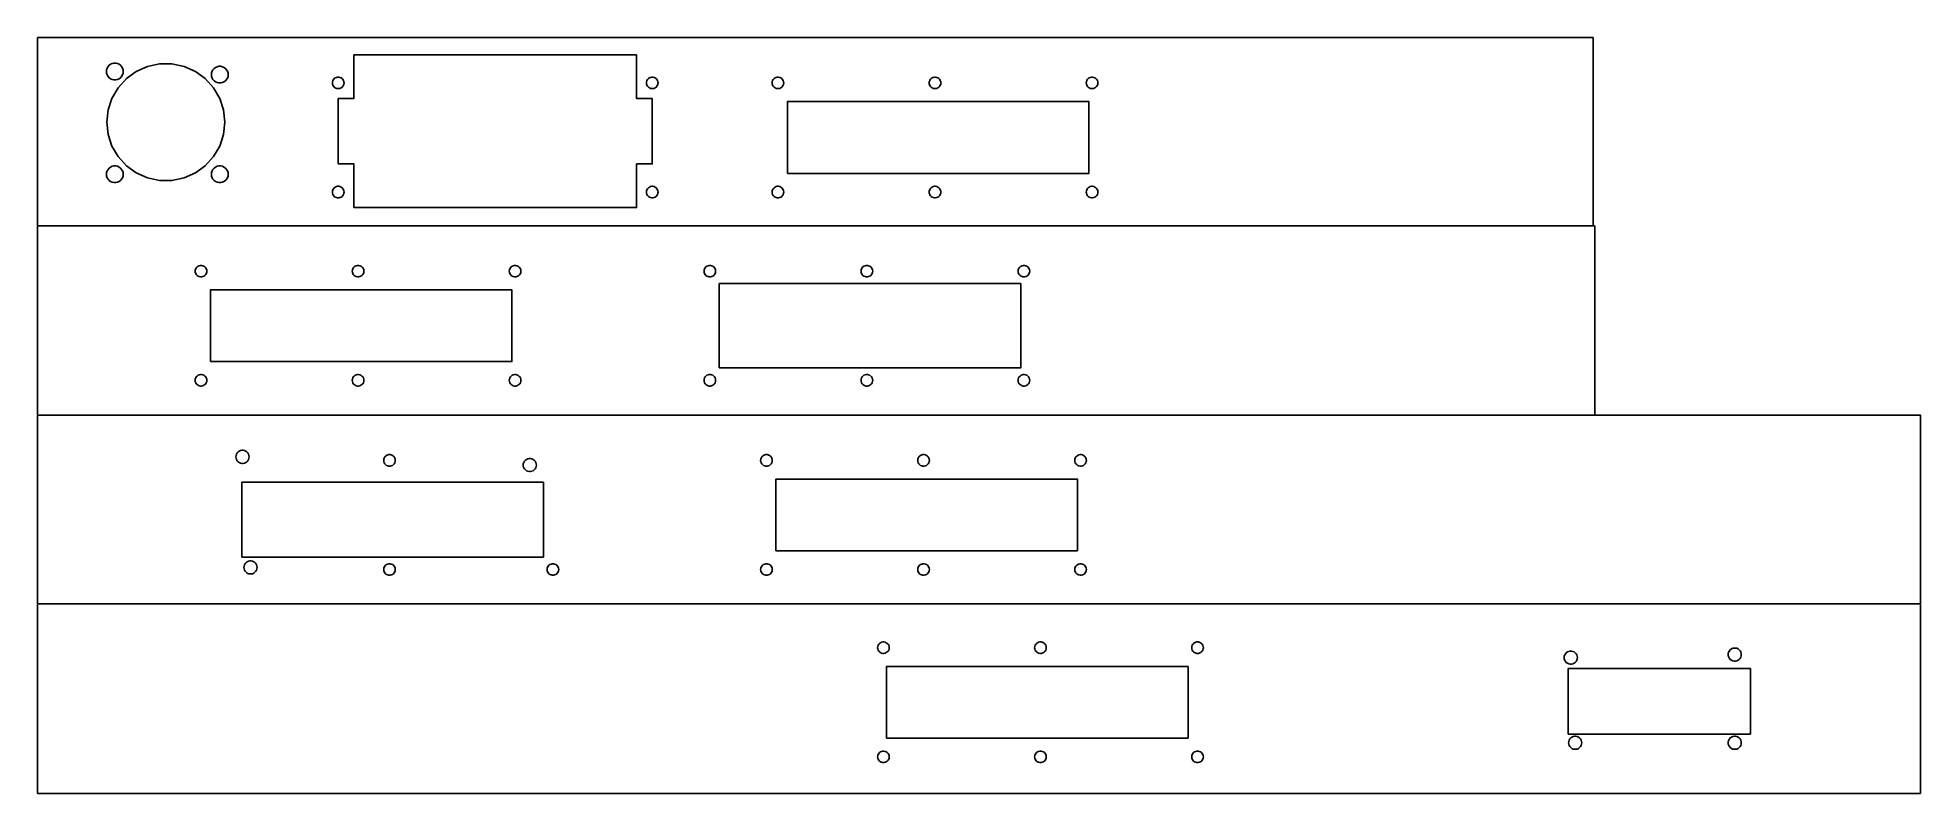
# Model space of a CAD drawing. Extents: x 0 to 599, y 0 to 240.
import ezdxf

# ---------------------------------------------------------------- set-up
doc = ezdxf.new("R2010")
doc.units = 0
doc.layers.add('Layer_1', color=7, linetype='CONTINUOUS')

msp = doc.modelspace()

# ---------------------------------------------------------------- linework, layer by layer
at = {"layer": 'Layer_1', "color": 5}
for points in [[(494.835709, 180.44488), (494.835709, 240.457155), (0.132292, 240.457155), (0.132292, 180.44488)], [(495.375935, 120.573431), (495.375935, 180.585738), (0.132292, 180.585738), (0.132292, 120.573431)], [(0.132292, 60.144619), (0.132292, 0.132288), (598.935493, 0.132288), (598.935493, 60.144619)]]:
    msp.add_lwpolyline(points, dxfattribs=at)
for points in [[(100.719501, 186.395525), (100.719501, 200.280388), (95.724551, 200.280388), (95.724551, 221.10765), (100.719501, 221.10765), (100.719501, 234.992509), (190.629043, 234.992509), (190.629043, 221.10765), (195.62414, 221.10765), (195.62414, 200.280388), (190.629043, 200.280388), (190.629043, 186.395525)], [(24.395892, 227.040653), (23.847962, 227.156623), (23.336162, 227.382521), (22.882922, 227.709292), (22.508002, 228.122643), (22.227832, 228.604264), (22.054532, 229.133282), (21.995932, 229.686412), (22.054532, 230.239492), (22.227832, 230.768521), (22.508002, 231.250092), (22.882922, 231.663482), (23.336162, 231.990248), (23.847962, 232.21653), (24.395892, 232.332129), (24.956142, 232.332129), (25.504071, 232.21653), (26.015981, 231.990248), (26.469112, 231.663482), (26.84404, 231.250092), (27.124202, 230.768521), (27.297512, 230.239492), (27.356012, 229.686412), (27.297512, 229.133282), (27.124202, 228.604264), (26.84404, 228.122643), (26.469112, 227.709292), (26.015981, 227.382521), (25.504071, 227.156623), (24.956142, 227.040653)], [(38.937361, 195.042701), (35.098543, 195.852781), (31.51315, 197.437551), (28.338021, 199.72779), (25.711961, 202.623257), (23.749642, 205.997576), (22.536762, 209.703124), (22.126572, 213.578092), (22.536762, 217.453058), (23.749642, 221.158648), (25.711961, 224.532924), (28.338021, 227.428424), (31.51315, 229.718522), (35.098543, 231.303281), (38.937361, 232.113369), (42.862053, 232.113369), (46.700861, 231.303281), (50.286261, 229.718522), (53.461383, 227.428424), (56.087521, 224.532924), (58.049843, 221.158648), (59.262642, 217.453058), (59.672802, 213.578092), (59.262642, 209.703124), (58.049843, 205.997576), (56.087521, 202.623257), (53.461383, 199.72779), (50.286261, 197.437551), (46.700861, 195.852781), (42.862053, 195.042701)], [(57.772332, 226.048865), (57.224382, 226.164464), (56.712583, 226.390365), (56.259341, 226.717131), (55.884421, 227.130482), (55.604251, 227.612092), (55.431333, 228.141124), (55.37273, 228.694204), (55.431333, 229.247291), (55.604251, 229.776323), (55.884421, 230.257933), (56.259341, 230.671324), (56.712583, 230.998092), (57.224382, 231.223993), (57.772332, 231.339592), (58.332561, 231.339592), (58.880491, 231.223993), (59.392413, 230.998092), (59.845533, 230.671324), (60.220471, 230.257933), (60.500622, 229.776323), (60.673552, 229.247291), (60.732151, 228.694204), (60.673552, 228.141124), (60.500622, 227.612092), (60.220471, 227.130482), (59.845533, 226.717131), (59.392413, 226.390365), (58.880491, 226.164464), (58.332561, 226.048865)], [(95.531392, 224.241745), (95.153432, 224.321445), (94.800401, 224.477454), (94.48778, 224.702985), (94.229132, 224.987825), (94.035822, 225.319874), (93.916511, 225.684425), (93.876111, 226.065857), (93.916511, 226.447285), (94.035822, 226.811823), (94.229132, 227.143883), (94.48778, 227.429093), (94.800401, 227.654243), (95.153432, 227.810262), (95.531392, 227.889963), (95.917761, 227.889963), (96.295673, 227.810262), (96.648701, 227.654243), (96.961333, 227.429093), (97.219971, 227.143883), (97.413292, 226.811823), (97.532603, 226.447285), (97.573002, 226.065857), (97.532603, 225.684425), (97.413292, 225.319874), (97.219971, 224.987825), (96.961333, 224.702985), (96.648701, 224.477454), (96.295673, 224.321445), (95.917761, 224.241745)], [(195.430942, 224.241745), (195.052942, 224.321445), (194.69994, 224.477454), (194.387343, 224.702985), (194.128641, 224.987825), (193.935342, 225.319874), (193.816041, 225.684425), (193.776042, 226.065857), (193.816041, 226.447285), (193.935342, 226.811823), (194.128641, 227.143883), (194.387343, 227.429093), (194.69994, 227.654243), (195.052942, 227.810262), (195.430942, 227.889963), (195.817342, 227.889963), (196.195241, 227.810262), (196.548243, 227.654243), (196.860843, 227.429093), (197.119542, 227.143883), (197.312441, 226.811823), (197.431742, 226.447285), (197.471742, 226.065857), (197.431742, 225.684425), (197.312441, 225.319874), (197.119542, 224.987825), (196.860843, 224.702985), (196.548243, 224.477454), (196.195241, 224.321445), (195.817342, 224.241745)], [(235.391341, 224.241745), (235.012643, 224.321445), (234.66004, 224.477454), (234.347441, 224.702985), (234.088742, 224.987825), (233.895842, 225.319874), (233.775742, 225.684425), (233.735742, 226.065857), (233.775742, 226.447285), (233.895842, 226.811823), (234.088742, 227.143883), (234.347441, 227.429093), (234.66004, 227.654243), (235.012643, 227.810262), (235.391341, 227.889963), (235.776942, 227.889963), (236.155542, 227.810262), (236.508242, 227.654243), (236.820842, 227.429093), (237.079541, 227.143883), (237.272441, 226.811823), (237.392141, 226.447285), (237.432141, 226.065857), (237.392141, 225.684425), (237.272441, 225.319874), (237.079541, 224.987825), (236.820842, 224.702985), (236.508242, 224.477454), (236.155542, 224.321445), (235.776942, 224.241745)], [(285.341351, 224.241745), (284.962732, 224.321445), (284.610043, 224.477454), (284.297438, 224.702985), (284.038834, 224.987825), (283.845847, 225.319874), (283.726149, 225.684425), (283.686144, 226.065857), (283.726149, 226.447285), (283.845847, 226.811823), (284.038834, 227.143883), (284.297438, 227.429093), (284.610043, 227.654243), (284.962732, 227.810262), (285.341351, 227.889963), (285.727034, 227.889963), (286.105547, 227.810262), (286.458237, 227.654243), (286.770842, 227.429093), (287.029551, 227.143883), (287.222433, 226.811823), (287.34213, 226.447285), (287.382135, 226.065857), (287.34213, 225.684425), (287.222433, 225.319874), (287.029551, 224.987825), (286.770842, 224.702985), (286.458237, 224.477454), (286.105547, 224.321445), (285.727034, 224.241745)], [(335.291351, 224.241745), (334.912732, 224.321445), (334.560148, 224.477454), (334.247437, 224.702985), (333.988833, 224.987825), (333.795952, 225.319874), (333.675831, 225.684425), (333.635853, 226.065857), (333.675831, 226.447285), (333.795952, 226.811823), (333.988833, 227.143883), (334.247437, 227.429093), (334.560148, 227.654243), (334.912732, 227.810262), (335.291351, 227.889963), (335.676954, 227.889963), (336.055653, 227.810262), (336.408342, 227.654243), (336.720947, 227.429093), (336.979551, 227.143883), (337.172538, 226.811823), (337.292236, 226.447285), (337.332241, 226.065857), (337.292236, 225.684425), (337.172538, 225.319874), (336.979551, 224.987825), (336.720947, 224.702985), (336.408342, 224.477454), (336.055653, 224.321445), (335.676954, 224.241745)], [(238.581142, 197.305071), (238.581142, 220.115899), (334.485139, 220.115899), (334.485139, 197.305071)], [(24.395892, 194.365633), (23.847962, 194.481234), (23.336162, 194.707514), (22.882922, 195.03428), (22.508002, 195.44767), (22.227832, 195.92928), (22.054532, 196.45827), (21.995932, 197.01135), (22.054532, 197.56448), (22.227832, 198.093501), (22.508002, 198.575122), (22.882922, 198.98847), (23.336162, 199.315241), (23.847962, 199.541142), (24.395892, 199.656741), (24.956142, 199.656741), (25.504071, 199.541142), (26.015981, 199.315241), (26.469112, 198.98847), (26.84404, 198.575122), (27.124202, 198.093501), (27.297512, 197.56448), (27.356012, 197.01135), (27.297512, 196.45827), (27.124202, 195.92928), (26.84404, 195.44767), (26.469112, 195.03428), (26.015981, 194.707514), (25.504071, 194.481234), (24.956142, 194.365633)], [(57.772332, 194.365633), (57.224382, 194.481234), (56.712583, 194.707514), (56.259341, 195.03428), (55.884421, 195.44767), (55.604251, 195.92928), (55.431333, 196.45827), (55.37273, 197.01135), (55.431333, 197.56448), (55.604251, 198.093501), (55.884421, 198.575122), (56.259341, 198.98847), (56.712583, 199.315241), (57.224382, 199.541142), (57.772332, 199.656741), (58.332561, 199.656741), (58.880491, 199.541142), (59.392413, 199.315241), (59.845533, 198.98847), (60.220471, 198.575122), (60.500622, 198.093501), (60.673552, 197.56448), (60.732151, 197.01135), (60.673552, 196.45827), (60.500622, 195.92928), (60.220471, 195.44767), (59.845533, 195.03428), (59.392413, 194.707514), (58.880491, 194.481234), (58.332561, 194.365633)], [(95.531392, 189.529663), (95.153432, 189.609364), (94.800401, 189.765372), (94.48778, 189.990522), (94.229132, 190.275743), (94.035822, 190.607793), (93.916511, 190.972343), (93.876111, 191.353804), (93.916511, 191.735232), (94.035822, 192.100164), (94.229132, 192.432214), (94.48778, 192.717054), (94.800401, 192.942203), (95.153432, 193.098223), (95.531392, 193.177923), (95.917761, 193.177923), (96.295673, 193.098223), (96.648701, 192.942203), (96.961333, 192.717054), (97.219971, 192.432214), (97.413292, 192.100164), (97.532603, 191.735232), (97.573002, 191.353804), (97.532603, 190.972343), (97.413292, 190.607793), (97.219971, 190.275743), (96.961333, 189.990522), (96.648701, 189.765372), (96.295673, 189.609364), (95.917761, 189.529663)], [(195.430942, 189.529663), (195.052942, 189.609364), (194.69994, 189.765372), (194.387343, 189.990522), (194.128641, 190.275743), (193.935342, 190.607793), (193.816041, 190.972343), (193.776042, 191.353804), (193.816041, 191.735232), (193.935342, 192.100164), (194.128641, 192.432214), (194.387343, 192.717054), (194.69994, 192.942203), (195.052942, 193.098223), (195.430942, 193.177923), (195.817342, 193.177923), (196.195241, 193.098223), (196.548243, 192.942203), (196.860843, 192.717054), (197.119542, 192.432214), (197.312441, 192.100164), (197.431742, 191.735232), (197.471742, 191.353804), (197.431742, 190.972343), (197.312441, 190.607793), (197.119542, 190.275743), (196.860843, 189.990522), (196.548243, 189.765372), (196.195241, 189.609364), (195.817342, 189.529663)], [(235.391341, 189.529663), (235.012643, 189.609364), (234.66004, 189.765372), (234.347441, 189.990522), (234.088742, 190.275743), (233.895842, 190.607793), (233.775742, 190.972343), (233.735742, 191.353804), (233.775742, 191.735232), (233.895842, 192.100164), (234.088742, 192.432214), (234.347441, 192.717054), (234.66004, 192.942203), (235.012643, 193.098223), (235.391341, 193.177923), (235.776942, 193.177923), (236.155542, 193.098223), (236.508242, 192.942203), (236.820842, 192.717054), (237.079541, 192.432214), (237.272441, 192.100164), (237.392141, 191.735232), (237.432141, 191.353804), (237.392141, 190.972343), (237.272441, 190.607793), (237.079541, 190.275743), (236.820842, 189.990522), (236.508242, 189.765372), (236.155542, 189.609364), (235.776942, 189.529663)], [(285.341351, 189.529663), (284.962732, 189.609364), (284.610043, 189.765372), (284.297438, 189.990522), (284.038834, 190.275743), (283.845847, 190.607793), (283.726149, 190.972343), (283.686144, 191.353804), (283.726149, 191.735232), (283.845847, 192.100164), (284.038834, 192.432214), (284.297438, 192.717054), (284.610043, 192.942203), (284.962732, 193.098223), (285.341351, 193.177923), (285.727034, 193.177923), (286.105547, 193.098223), (286.458237, 192.942203), (286.770842, 192.717054), (287.029551, 192.432214), (287.222433, 192.100164), (287.34213, 191.735232), (287.382135, 191.353804), (287.34213, 190.972343), (287.222433, 190.607793), (287.029551, 190.275743), (286.770842, 189.990522), (286.458237, 189.765372), (286.105547, 189.609364), (285.727034, 189.529663)], [(335.291351, 189.529663), (334.912732, 189.609364), (334.560148, 189.765372), (334.247437, 189.990522), (333.988833, 190.275743), (333.795952, 190.607793), (333.675831, 190.972343), (333.635853, 191.353804), (333.675831, 191.735232), (333.795952, 192.100164), (333.988833, 192.432214), (334.247437, 192.717054), (334.560148, 192.942203), (334.912732, 193.098223), (335.291351, 193.177923), (335.676954, 193.177923), (336.055653, 193.098223), (336.408342, 192.942203), (336.720947, 192.717054), (336.979551, 192.432214), (337.172538, 192.100164), (337.292236, 191.735232), (337.332241, 191.353804), (337.292236, 190.972343), (337.172538, 190.607793), (336.979551, 190.275743), (336.720947, 189.990522), (336.408342, 189.765372), (336.055653, 189.609364), (335.676954, 189.529663)], [(51.886911, 164.370312), (51.508951, 164.45001), (51.15592, 164.606022), (50.843302, 164.83155), (50.58465, 165.116392), (50.391721, 165.448442), (50.27241, 165.812993), (50.232011, 166.194421), (50.27241, 166.57585), (50.391721, 166.94039), (50.58465, 167.27245), (50.843302, 167.55729), (51.15592, 167.782442), (51.508951, 167.938451), (51.886911, 168.018152), (52.273322, 168.018152), (52.651221, 167.938451), (53.004262, 167.782442), (53.316891, 167.55729), (53.575522, 167.27245), (53.768842, 166.94039), (53.888161, 166.57585), (53.92856, 166.194421), (53.888161, 165.812993), (53.768842, 165.448442), (53.575522, 165.116392), (53.316891, 164.83155), (53.004262, 164.606022), (52.651221, 164.45001), (52.273322, 164.370312)], [(101.83668, 164.370312), (101.458771, 164.45001), (101.105742, 164.606022), (100.793111, 164.83155), (100.53447, 165.116392), (100.341152, 165.448442), (100.221841, 165.812993), (100.181442, 166.194421), (100.221841, 166.57585), (100.341152, 166.94039), (100.53447, 167.27245), (100.793111, 167.55729), (101.105742, 167.782442), (101.458771, 167.938451), (101.83668, 168.018152), (102.223102, 168.018152), (102.601011, 167.938451), (102.954042, 167.782442), (103.266671, 167.55729), (103.525312, 167.27245), (103.718633, 166.94039), (103.837941, 166.57585), (103.87834, 166.194421), (103.837941, 165.812993), (103.718633, 165.448442), (103.525312, 165.116392), (103.266671, 164.83155), (102.954042, 164.606022), (102.601011, 164.45001), (102.223102, 164.370312)], [(151.786503, 164.370312), (151.408582, 164.45001), (151.055562, 164.606022), (150.74293, 164.83155), (150.484282, 165.116392), (150.290972, 165.448442), (150.171661, 165.812993), (150.131261, 166.194421), (150.171661, 166.57585), (150.290972, 166.94039), (150.484282, 167.27245), (150.74293, 167.55729), (151.055562, 167.782442), (151.408582, 167.938451), (151.786503, 168.018152), (152.172911, 168.018152), (152.550831, 167.938451), (152.903851, 167.782442), (153.21648, 167.55729), (153.475132, 167.27245), (153.668061, 166.94039), (153.787372, 166.57585), (153.827771, 166.194421), (153.787372, 165.812993), (153.668061, 165.448442), (153.475132, 165.116392), (153.21648, 164.83155), (152.903851, 164.606022), (152.550831, 164.45001), (152.172911, 164.370312)], [(213.724821, 164.370312), (213.346123, 164.45001), (212.99352, 164.606022), (212.68092, 164.83155), (212.422221, 165.116392), (212.229322, 165.448442), (212.109622, 165.812993), (212.069622, 166.194421), (212.109622, 166.57585), (212.229322, 166.94039), (212.422221, 167.27245), (212.68092, 167.55729), (212.99352, 167.782442), (213.346123, 167.938451), (213.724821, 168.018152), (214.110422, 168.018152), (214.48912, 167.938451), (214.841722, 167.782442), (215.154322, 167.55729), (215.413021, 167.27245), (215.605921, 166.94039), (215.726021, 166.57585), (215.76602, 166.194421), (215.726021, 165.812993), (215.605921, 165.448442), (215.413021, 165.116392), (215.154322, 164.83155), (214.841722, 164.606022), (214.48912, 164.45001), (214.110422, 164.370312)], [(263.674921, 164.370312), (263.296321, 164.45001), (262.94362, 164.606022), (262.631021, 164.83155), (262.372322, 165.116392), (262.179422, 165.448442), (262.059722, 165.812993), (262.019722, 166.194421), (262.059722, 166.57585), (262.179422, 166.94039), (262.372322, 167.27245), (262.631021, 167.55729), (262.94362, 167.782442), (263.296321, 167.938451), (263.674921, 168.018152), (264.060509, 168.018152), (264.439127, 167.938451), (264.791825, 167.782442), (265.10443, 167.55729), (265.363034, 167.27245), (265.556021, 166.94039), (265.675719, 166.57585), (265.715724, 166.194421), (265.675719, 165.812993), (265.556021, 165.448442), (265.363034, 165.116392), (265.10443, 164.83155), (264.791825, 164.606022), (264.439127, 164.45001), (264.060509, 164.370312)], [(313.625018, 164.370312), (313.246426, 164.45001), (312.893736, 164.606022), (312.581131, 164.83155), (312.322422, 165.116392), (312.12954, 165.448442), (312.009816, 165.812993), (311.969838, 166.194421), (312.009816, 166.57585), (312.12954, 166.94039), (312.322422, 167.27245), (312.581131, 167.55729), (312.893736, 167.782442), (313.246426, 167.938451), (313.625018, 168.018152), (314.010622, 168.018152), (314.389241, 167.938451), (314.74193, 167.782442), (315.054536, 167.55729), (315.313219, 167.27245), (315.506126, 166.94039), (315.625824, 166.57585), (315.665829, 166.194421), (315.625824, 165.812993), (315.506126, 165.448442), (315.313219, 165.116392), (315.054536, 164.83155), (314.74193, 164.606022), (314.389241, 164.45001), (314.010622, 164.370312)], [(216.914622, 135.45006), (216.914622, 162.228002), (312.818833, 162.228002), (312.818833, 135.45006)], [(55.077101, 137.433602), (55.077101, 160.244461), (150.980722, 160.244461), (150.980722, 137.433602)], [(51.886911, 129.658191), (51.508951, 129.737891), (51.15592, 129.893911), (50.843302, 130.11906), (50.58465, 130.4039), (50.391721, 130.73595), (50.27241, 131.100501), (50.232011, 131.481972), (50.27241, 131.8634), (50.391721, 132.228321), (50.58465, 132.560381), (50.843302, 132.845211), (51.15592, 133.070361), (51.508951, 133.22638), (51.886911, 133.306081), (52.273322, 133.306081), (52.651221, 133.22638), (53.004262, 133.070361), (53.316891, 132.845211), (53.575522, 132.560381), (53.768842, 132.228321), (53.888161, 131.8634), (53.92856, 131.481972), (53.888161, 131.100501), (53.768842, 130.73595), (53.575522, 130.4039), (53.316891, 130.11906), (53.004262, 129.893911), (52.651221, 129.737891), (52.273322, 129.658191)], [(101.83668, 129.658191), (101.458771, 129.737891), (101.105742, 129.893911), (100.793111, 130.11906), (100.53447, 130.4039), (100.341152, 130.73595), (100.221841, 131.100501), (100.181442, 131.481972), (100.221841, 131.8634), (100.341152, 132.228321), (100.53447, 132.560381), (100.793111, 132.845211), (101.105742, 133.070361), (101.458771, 133.22638), (101.83668, 133.306081), (102.223102, 133.306081), (102.601011, 133.22638), (102.954042, 133.070361), (103.266671, 132.845211), (103.525312, 132.560381), (103.718633, 132.228321), (103.837941, 131.8634), (103.87834, 131.481972), (103.837941, 131.100501), (103.718633, 130.73595), (103.525312, 130.4039), (103.266671, 130.11906), (102.954042, 129.893911), (102.601011, 129.737891), (102.223102, 129.658191)], [(151.786503, 129.658191), (151.408582, 129.737891), (151.055562, 129.893911), (150.74293, 130.11906), (150.484282, 130.4039), (150.290972, 130.73595), (150.171661, 131.100501), (150.131261, 131.481972), (150.171661, 131.8634), (150.290972, 132.228321), (150.484282, 132.560381), (150.74293, 132.845211), (151.055562, 133.070361), (151.408582, 133.22638), (151.786503, 133.306081), (152.172911, 133.306081), (152.550831, 133.22638), (152.903851, 133.070361), (153.21648, 132.845211), (153.475132, 132.560381), (153.668061, 132.228321), (153.787372, 131.8634), (153.827771, 131.481972), (153.787372, 131.100501), (153.668061, 130.73595), (153.475132, 130.4039), (153.21648, 130.11906), (152.903851, 129.893911), (152.550831, 129.737891), (152.172911, 129.658191)], [(213.724821, 129.658191), (213.346123, 129.737891), (212.99352, 129.893911), (212.68092, 130.11906), (212.422221, 130.4039), (212.229322, 130.73595), (212.109622, 131.100501), (212.069622, 131.481972), (212.109622, 131.8634), (212.229322, 132.228321), (212.422221, 132.560381), (212.68092, 132.845211), (212.99352, 133.070361), (213.346123, 133.22638), (213.724821, 133.306081), (214.110422, 133.306081), (214.48912, 133.22638), (214.841722, 133.070361), (215.154322, 132.845211), (215.413021, 132.560381), (215.605921, 132.228321), (215.726021, 131.8634), (215.76602, 131.481972), (215.726021, 131.100501), (215.605921, 130.73595), (215.413021, 130.4039), (215.154322, 130.11906), (214.841722, 129.893911), (214.48912, 129.737891), (214.110422, 129.658191)], [(263.674921, 129.658191), (263.296321, 129.737891), (262.94362, 129.893911), (262.631021, 130.11906), (262.372322, 130.4039), (262.179422, 130.73595), (262.059722, 131.100501), (262.019722, 131.481972), (262.059722, 131.8634), (262.179422, 132.228321), (262.372322, 132.560381), (262.631021, 132.845211), (262.94362, 133.070361), (263.296321, 133.22638), (263.674921, 133.306081), (264.060509, 133.306081), (264.439127, 133.22638), (264.791825, 133.070361), (265.10443, 132.845211), (265.363034, 132.560381), (265.556021, 132.228321), (265.675719, 131.8634), (265.715724, 131.481972), (265.675719, 131.100501), (265.556021, 130.73595), (265.363034, 130.4039), (265.10443, 130.11906), (264.791825, 129.893911), (264.439127, 129.737891), (264.060509, 129.658191)], [(313.625018, 129.658191), (313.246426, 129.737891), (312.893736, 129.893911), (312.581131, 130.11906), (312.322422, 130.4039), (312.12954, 130.73595), (312.009816, 131.100501), (311.969838, 131.481972), (312.009816, 131.8634), (312.12954, 132.228321), (312.322422, 132.560381), (312.581131, 132.845211), (312.893736, 133.070361), (313.246426, 133.22638), (313.625018, 133.306081), (314.010622, 133.306081), (314.389241, 133.22638), (314.74193, 133.070361), (315.054536, 132.845211), (315.313219, 132.560381), (315.506126, 132.228321), (315.625824, 131.8634), (315.665829, 131.481972), (315.625824, 131.100501), (315.506126, 130.73595), (315.313219, 130.4039), (315.054536, 130.11906), (314.74193, 129.893911), (314.389241, 129.737891), (314.010622, 129.658191)], [(0.132292, 120.411569), (0.132292, 60.4093), (598.936339, 60.4093), (598.936339, 120.411569), (495.215915, 120.411569)], [(65.056792, 105.082241), (64.627752, 105.17294), (64.227001, 105.34975), (63.872031, 105.605859), (63.578602, 105.929241), (63.359191, 106.306251), (63.223622, 106.72043), (63.177923, 107.153431), (63.223622, 107.586451), (63.359191, 108.000489), (63.578602, 108.377499), (63.872031, 108.70087), (64.227001, 108.95699), (64.627752, 109.13379), (65.056792, 109.224491), (65.49545, 109.224491), (65.924531, 109.13379), (66.325242, 108.95699), (66.68022, 108.70087), (66.973651, 108.377499), (67.193062, 108.000489), (67.328632, 107.586451), (67.374331, 107.153431), (67.328632, 106.72043), (67.193062, 106.306251), (66.973651, 105.929241), (66.68022, 105.605859), (66.325242, 105.34975), (65.924531, 105.17294), (65.49545, 105.082241)], [(111.846032, 104.2061), (111.468051, 104.2858), (111.114951, 104.441819), (110.802272, 104.66734), (110.543581, 104.95218), (110.350231, 105.28424), (110.230901, 105.649161), (110.190502, 106.030579), (110.230901, 106.412021), (110.350231, 106.776939), (110.543581, 107.108989), (110.802272, 107.393829), (111.114951, 107.618981), (111.468051, 107.77499), (111.846032, 107.85469), (112.232501, 107.85469), (112.610482, 107.77499), (112.963571, 107.618981), (113.276261, 107.393829), (113.534941, 107.108989), (113.727913, 106.776939), (113.847253, 106.412021), (113.887652, 106.030579), (113.847253, 105.649161), (113.727913, 105.28424), (113.534941, 104.95218), (113.276261, 104.66734), (112.963571, 104.441819), (112.610482, 104.2858), (112.232501, 104.2061)], [(231.746843, 104.2061), (231.368243, 104.2858), (231.015543, 104.441819), (230.702842, 104.66734), (230.444141, 104.95218), (230.25114, 105.28424), (230.131443, 105.649161), (230.091443, 106.030579), (230.131443, 106.412021), (230.25114, 106.776939), (230.444141, 107.108989), (230.702842, 107.393829), (231.015543, 107.618981), (231.368243, 107.77499), (231.746843, 107.85469), (232.132542, 107.85469), (232.511243, 107.77499), (232.864041, 107.618981), (233.176641, 107.393829), (233.435342, 107.108989), (233.628343, 106.776939), (233.748442, 106.412021), (233.788442, 106.030579), (233.748442, 105.649161), (233.628343, 105.28424), (233.435342, 104.95218), (233.176641, 104.66734), (232.864041, 104.441819), (232.511243, 104.2858), (232.132542, 104.2061)], [(281.705632, 104.2061), (281.32704, 104.2858), (280.974244, 104.441819), (280.661639, 104.66734), (280.40293, 104.95218), (280.209943, 105.28424), (280.089848, 105.649161), (280.049843, 106.030579), (280.089848, 106.412021), (280.209943, 106.776939), (280.40293, 107.108989), (280.661639, 107.393829), (280.974244, 107.618981), (281.32704, 107.77499), (281.705632, 107.85469), (282.091342, 107.85469), (282.47004, 107.77499), (282.822729, 107.618981), (283.13544, 107.393829), (283.39415, 107.108989), (283.587137, 106.776939), (283.707231, 106.412021), (283.747236, 106.030579), (283.707231, 105.649161), (283.587137, 105.28424), (283.39415, 104.95218), (283.13544, 104.66734), (282.822729, 104.441819), (282.47004, 104.2858), (282.091342, 104.2061)], [(331.664442, 104.2061), (331.285744, 104.2858), (330.933055, 104.441819), (330.620344, 104.66734), (330.36174, 104.95218), (330.168753, 105.28424), (330.049029, 105.649161), (330.00905, 106.030579), (330.049029, 106.412021), (330.168753, 106.776939), (330.36174, 107.108989), (330.620344, 107.393829), (330.933055, 107.618981), (331.285744, 107.77499), (331.664442, 107.85469), (332.050152, 107.85469), (332.42885, 107.77499), (332.78154, 107.618981), (333.094251, 107.393829), (333.352934, 107.108989), (333.545947, 106.776939), (333.665645, 106.412021), (333.70565, 106.030579), (333.665645, 105.649161), (333.545947, 105.28424), (333.352934, 104.95218), (333.094251, 104.66734), (332.78154, 104.441819), (332.42885, 104.2858), (332.050152, 104.2061)], [(156.436862, 102.47188), (156.007832, 102.562579), (155.607041, 102.739371), (155.252063, 102.995501), (154.958632, 103.318859), (154.739232, 103.695869), (154.603651, 104.110019), (154.557952, 104.543009), (154.603651, 104.97605), (154.739232, 105.390121), (154.958632, 105.767131), (155.252063, 106.090491), (155.607041, 106.346621), (156.007832, 106.523791), (156.436862, 106.614491), (156.875491, 106.614491), (157.304523, 106.523791), (157.705311, 106.346621), (158.060303, 106.090491), (158.35372, 105.767131), (158.573131, 105.390121), (158.708701, 104.97605), (158.754403, 104.543009), (158.708701, 104.110019), (158.573131, 103.695869), (158.35372, 103.318859), (158.060303, 102.995501), (157.705311, 102.739371), (157.304523, 102.562579), (156.875491, 102.47188)], [(65.078282, 75.285911), (65.078282, 99.088449), (160.998551, 99.088449), (160.998551, 75.285911)], [(234.937242, 77.26941), (234.937242, 100.080211), (330.858151, 100.080211), (330.858151, 77.26941)], [(67.611673, 69.902061), (67.182632, 69.99276), (66.781881, 70.169549), (66.426911, 70.425679), (66.133472, 70.74904), (65.914072, 71.12606), (65.778502, 71.540239), (65.732803, 71.97323), (65.778502, 72.406271), (65.914072, 72.820341), (66.133472, 73.197351), (66.426911, 73.520709), (66.781881, 73.776841), (67.182632, 73.953631), (67.611673, 74.04433), (68.050331, 74.04433), (68.479411, 73.953631), (68.880122, 73.776841), (69.235103, 73.520709), (69.528521, 73.197351), (69.747942, 72.820341), (69.883502, 72.406271), (69.929603, 71.97323), (69.883502, 71.540239), (69.747942, 71.12606), (69.528521, 70.74904), (69.235103, 70.425679), (68.880122, 70.169549), (68.479411, 69.99276), (68.050331, 69.902061)], [(111.846032, 69.494039), (111.468051, 69.573739), (111.114951, 69.729751), (110.802272, 69.95529), (110.543581, 70.240119), (110.350231, 70.572171), (110.230901, 70.936719), (110.190502, 71.31819), (110.230901, 71.699621), (110.350231, 72.06454), (110.543581, 72.3966), (110.802272, 72.681429), (111.114951, 72.906579), (111.468051, 73.062601), (111.846032, 73.142299), (112.232501, 73.142299), (112.610482, 73.062601), (112.963571, 72.906579), (113.276261, 72.681429), (113.534941, 72.3966), (113.727913, 72.06454), (113.847253, 71.699621), (113.887652, 71.31819), (113.847253, 70.936719), (113.727913, 70.572171), (113.534941, 70.240119), (113.276261, 69.95529), (112.963571, 69.729751), (112.610482, 69.573739), (112.232501, 69.494039)], [(163.802822, 69.494039), (163.424841, 69.573739), (163.071752, 69.729751), (162.759062, 69.95529), (162.500392, 70.240119), (162.307042, 70.572171), (162.187702, 70.936719), (162.147303, 71.31819), (162.187702, 71.699621), (162.307042, 72.06454), (162.500392, 72.3966), (162.759062, 72.681429), (163.071752, 72.906579), (163.424841, 73.062601), (163.802822, 73.142299), (164.189302, 73.142299), (164.567272, 73.062601), (164.920372, 72.906579), (165.233051, 72.681429), (165.491742, 72.3966), (165.684711, 72.06454), (165.804043, 71.699621), (165.844442, 71.31819), (165.804043, 70.936719), (165.684711, 70.572171), (165.491742, 70.240119), (165.233051, 69.95529), (164.920372, 69.729751), (164.567272, 69.573739), (164.189302, 69.494039)], [(231.746843, 69.494039), (231.368243, 69.573739), (231.015543, 69.729751), (230.702842, 69.95529), (230.444141, 70.240119), (230.25114, 70.572171), (230.131443, 70.936719), (230.091443, 71.31819), (230.131443, 71.699621), (230.25114, 72.06454), (230.444141, 72.3966), (230.702842, 72.681429), (231.015543, 72.906579), (231.368243, 73.062601), (231.746843, 73.142299), (232.132542, 73.142299), (232.511243, 73.062601), (232.864041, 72.906579), (233.176641, 72.681429), (233.435342, 72.3966), (233.628343, 72.06454), (233.748442, 71.699621), (233.788442, 71.31819), (233.748442, 70.936719), (233.628343, 70.572171), (233.435342, 70.240119), (233.176641, 69.95529), (232.864041, 69.729751), (232.511243, 69.573739), (232.132542, 69.494039)], [(281.705632, 69.494039), (281.32704, 69.573739), (280.974244, 69.729751), (280.661639, 69.95529), (280.40293, 70.240119), (280.209943, 70.572171), (280.089848, 70.936719), (280.049843, 71.31819), (280.089848, 71.699621), (280.209943, 72.06454), (280.40293, 72.3966), (280.661639, 72.681429), (280.974244, 72.906579), (281.32704, 73.062601), (281.705632, 73.142299), (282.091342, 73.142299), (282.47004, 73.062601), (282.822729, 72.906579), (283.13544, 72.681429), (283.39415, 72.3966), (283.587137, 72.06454), (283.707231, 71.699621), (283.747236, 71.31819), (283.707231, 70.936719), (283.587137, 70.572171), (283.39415, 70.240119), (283.13544, 69.95529), (282.822729, 69.729751), (282.47004, 69.573739), (282.091342, 69.494039)], [(331.664442, 69.494039), (331.285744, 69.573739), (330.933055, 69.729751), (330.620344, 69.95529), (330.36174, 70.240119), (330.168753, 70.572171), (330.049029, 70.936719), (330.00905, 71.31819), (330.049029, 71.699621), (330.168753, 72.06454), (330.36174, 72.3966), (330.620344, 72.681429), (330.933055, 72.906579), (331.285744, 73.062601), (331.664442, 73.142299), (332.050152, 73.142299), (332.42885, 73.062601), (332.78154, 72.906579), (333.094251, 72.681429), (333.352934, 72.3966), (333.545947, 72.06454), (333.665645, 71.699621), (333.70565, 71.31819), (333.665645, 70.936719), (333.545947, 70.572171), (333.352934, 70.240119), (333.094251, 69.95529), (332.78154, 69.729751), (332.42885, 69.573739), (332.050152, 69.494039)], [(269.315036, 48.282877), (269.693734, 48.203177), (270.04645, 48.047157), (270.359135, 47.821629), (270.617738, 47.536797), (270.810752, 47.204737), (270.930449, 46.840197), (270.970454, 46.458808), (270.930449, 46.077377), (270.810752, 45.712828), (270.617738, 45.380779), (270.359135, 45.095939), (270.04645, 44.870787), (269.693734, 44.714767), (269.315036, 44.635067), (268.929353, 44.635067), (268.550655, 44.714767), (268.197939, 44.870787), (267.885254, 45.095939), (267.626544, 45.380779), (267.433637, 45.712828), (267.313939, 46.077377), (267.273934, 46.458808), (267.313939, 46.840197), (267.433637, 47.204737), (267.626544, 47.536797), (267.885254, 47.821629), (268.197939, 48.047157), (268.550655, 48.203177), (268.929353, 48.282877)], [(319.27374, 48.282877), (319.652438, 48.203177), (320.005234, 48.047157), (320.317839, 47.821629), (320.576549, 47.536797), (320.769536, 47.204737), (320.88963, 46.840197), (320.929635, 46.458808), (320.88963, 46.077377), (320.769536, 45.712828), (320.576549, 45.380779), (320.317839, 45.095939), (320.005234, 44.870787), (319.652438, 44.714767), (319.27374, 44.635067), (318.888031, 44.635067), (318.509438, 44.714767), (318.156749, 44.870787), (317.844038, 45.095939), (317.585355, 45.380779), (317.392341, 45.712828), (317.272644, 46.077377), (317.232639, 46.458808), (317.272644, 46.840197), (317.392341, 47.204737), (317.585355, 47.536797), (317.844038, 47.821629), (318.156749, 48.047157), (318.509438, 48.203177), (318.888031, 48.282877)], [(369.23255, 48.282877), (369.611249, 48.203177), (369.963938, 48.047157), (370.276649, 47.821629), (370.535332, 47.536797), (370.728346, 47.204737), (370.84844, 46.840197), (370.888445, 46.458808), (370.84844, 46.077377), (370.728346, 45.712828), (370.535332, 45.380779), (370.276649, 45.095939), (369.963938, 44.870787), (369.611249, 44.714767), (369.23255, 44.635067), (368.846841, 44.635067), (368.468143, 44.714767), (368.115453, 44.870787), (367.802742, 45.095939), (367.544033, 45.380779), (367.351045, 45.712828), (367.23103, 46.077377), (367.191052, 46.458808), (367.23103, 46.840197), (367.351045, 47.204737), (367.544033, 47.536797), (367.802742, 47.821629), (368.115453, 48.047157), (368.468143, 48.203177), (368.846841, 48.282877)], [(487.960247, 45.355757), (488.389348, 45.265058), (488.790139, 45.088269), (489.145051, 44.832139), (489.438553, 44.508779), (489.657946, 44.131768), (489.793439, 43.717619), (489.83945, 43.284588), (489.793439, 42.851558), (489.657946, 42.437517), (489.438553, 42.060507), (489.145051, 41.737146), (488.790139, 41.481019), (488.389348, 41.303849), (487.960247, 41.213147), (487.521647, 41.213147), (487.092651, 41.303849), (486.691834, 41.481019), (486.336843, 41.737146), (486.043446, 42.060507), (485.824054, 42.437517), (485.688455, 42.851558), (485.642444, 43.284588), (485.688455, 43.717619), (485.824054, 44.131768), (486.043446, 44.508779), (486.336843, 44.832139), (486.691834, 45.088269), (487.092651, 45.265058), (487.521647, 45.355757)], [(540.116951, 46.347508), (540.545946, 46.257209), (540.946737, 46.080417), (541.301755, 45.824287), (541.595151, 45.500918), (541.814544, 45.123908), (541.950143, 44.709727), (541.996154, 44.276697), (541.950143, 43.843698), (541.814544, 43.429628), (541.595151, 43.052618), (541.301755, 42.729249), (540.946737, 42.473127), (540.545946, 42.295957), (540.116951, 42.205657), (539.678245, 42.205657), (539.24925, 42.295957), (538.848432, 42.473127), (538.493441, 42.729249), (538.200044, 43.052618), (537.980652, 43.429628), (537.845053, 43.843698), (537.799042, 44.276697), (537.845053, 44.709727), (537.980652, 45.123908), (538.200044, 45.500918), (538.493441, 45.824287), (538.848432, 46.080417), (539.24925, 46.257209), (539.678245, 46.347508)], [(366.042152, 40.507469), (366.042152, 17.696652), (270.121354, 17.696652), (270.121354, 40.507469)], [(544.893447, 39.813208), (544.893447, 18.985967), (486.941654, 18.985967), (486.941654, 39.813208)], [(489.359152, 18.280297), (489.788147, 18.189598), (490.188938, 18.012803), (490.54385, 17.756686), (490.837352, 17.433313), (491.056745, 17.056281), (491.192344, 16.642103), (491.238328, 16.209112), (491.192344, 15.776121), (491.056745, 15.362022), (490.837352, 14.985017), (490.54385, 14.661643), (490.188938, 14.405527), (489.788147, 14.228706), (489.359152, 14.138006), (488.920552, 14.138006), (488.491451, 14.228706), (488.090633, 14.405527), (487.735748, 14.661643), (487.442245, 14.985017), (487.222853, 15.362022), (487.087254, 15.776121), (487.041243, 16.209112), (487.087254, 16.642103), (487.222853, 17.056281), (487.442245, 17.433313), (487.735748, 17.756686), (488.090633, 18.012803), (488.491451, 18.189598), (488.920552, 18.280297)], [(540.116951, 18.280297), (540.545946, 18.189598), (540.946737, 18.012803), (541.301755, 17.756686), (541.595151, 17.433313), (541.814544, 17.056281), (541.950143, 16.642103), (541.996154, 16.209112), (541.950143, 15.776121), (541.814544, 15.362022), (541.595151, 14.985017), (541.301755, 14.661643), (540.946737, 14.405527), (540.545946, 14.228706), (540.116951, 14.138006), (539.678245, 14.138006), (539.24925, 14.228706), (538.848432, 14.405527), (538.493441, 14.661643), (538.200044, 14.985017), (537.980652, 15.362022), (537.845053, 15.776121), (537.799042, 16.209112), (537.845053, 16.642103), (537.980652, 17.056281), (538.200044, 17.433313), (538.493441, 17.756686), (538.848432, 18.012803), (539.24925, 18.189598), (539.678245, 18.280297)], [(269.315036, 13.570766), (269.693734, 13.491074), (270.04645, 13.335049), (270.359135, 13.109518), (270.617738, 12.824694), (270.810752, 12.492642), (270.930449, 12.128073), (270.970454, 11.746649), (270.930449, 11.365173), (270.810752, 11.000657), (270.617738, 10.668578), (270.359135, 10.383754), (270.04645, 10.158594), (269.693734, 10.002595), (269.315036, 9.922876), (268.929353, 9.922876), (268.550655, 10.002595), (268.197939, 10.158594), (267.885254, 10.383754), (267.626544, 10.668578), (267.433637, 11.000657), (267.313939, 11.365173), (267.273934, 11.746649), (267.313939, 12.128073), (267.433637, 12.492642), (267.626544, 12.824694), (267.885254, 13.109518), (268.197939, 13.335049), (268.550655, 13.491074), (268.929353, 13.570766)], [(319.27374, 13.570766), (319.652438, 13.491074), (320.005234, 13.335049), (320.317839, 13.109518), (320.576549, 12.824694), (320.769536, 12.492642), (320.88963, 12.128073), (320.929635, 11.746649), (320.88963, 11.365173), (320.769536, 11.000657), (320.576549, 10.668578), (320.317839, 10.383754), (320.005234, 10.158594), (319.652438, 10.002595), (319.27374, 9.922876), (318.888031, 9.922876), (318.509438, 10.002595), (318.156749, 10.158594), (317.844038, 10.383754), (317.585355, 10.668578), (317.392341, 11.000657), (317.272644, 11.365173), (317.232639, 11.746649), (317.272644, 12.128073), (317.392341, 12.492642), (317.585355, 12.824694), (317.844038, 13.109518), (318.156749, 13.335049), (318.509438, 13.491074), (318.888031, 13.570766)], [(369.23255, 13.570766), (369.611249, 13.491074), (369.963938, 13.335049), (370.276649, 13.109518), (370.535332, 12.824694), (370.728346, 12.492642), (370.84844, 12.128073), (370.888445, 11.746649), (370.84844, 11.365173), (370.728346, 11.000657), (370.535332, 10.668578), (370.276649, 10.383754), (369.963938, 10.158594), (369.611249, 10.002595), (369.23255, 9.922876), (368.846841, 9.922876), (368.468143, 10.002595), (368.115453, 10.158594), (367.802742, 10.383754), (367.544033, 10.668578), (367.351045, 11.000657), (367.23103, 11.365173), (367.191052, 11.746649), (367.23103, 12.128073), (367.351045, 12.492642), (367.544033, 12.824694), (367.802742, 13.109518), (368.115453, 13.335049), (368.468143, 13.491074), (368.846841, 13.570766)]]:
    msp.add_lwpolyline(points, close=True, dxfattribs=at)

doc.saveas('drawing.dxf')
